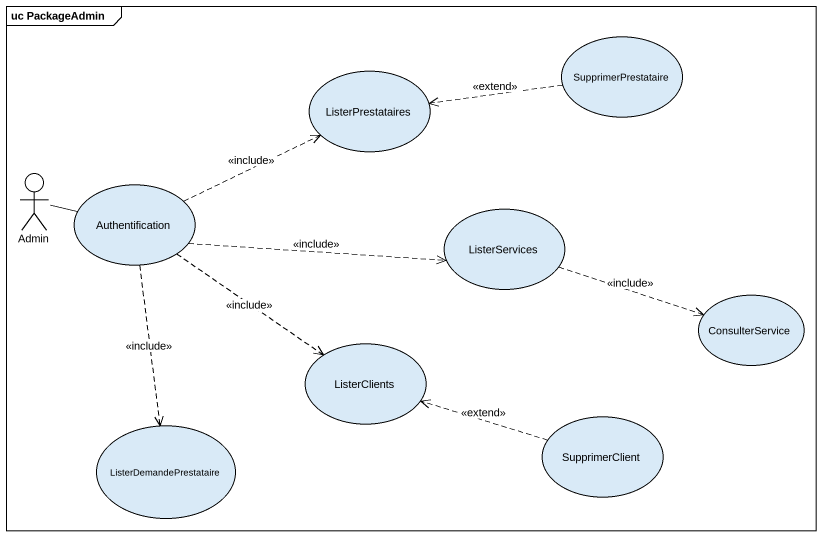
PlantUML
@startuml
mainframe uc PackageAdmin
usecase SupprimerPrestataire
usecase ListerPrestataires
actor Admin
usecase Authentification
usecase ListerServices
usecase ConsulterService
usecase ListerClients
usecase ListerDemandePrestataire
usecase SupprimerClient
SupprimerPrestataire .left.> ListerPrestataires : <<extend>>
Admin -right- Authentification
Authentification .right.> ListerPrestataires : <<include>>
Authentification .right.> ListerServices : <<include>>
Authentification ..> ListerClients : <<include>>
Authentification ..> ListerDemandePrestataire : <<include>>
ListerServices .right.> ConsulterService : <<include>>
SupprimerClient .left.> ListerClients : <<extend>>
@enduml
